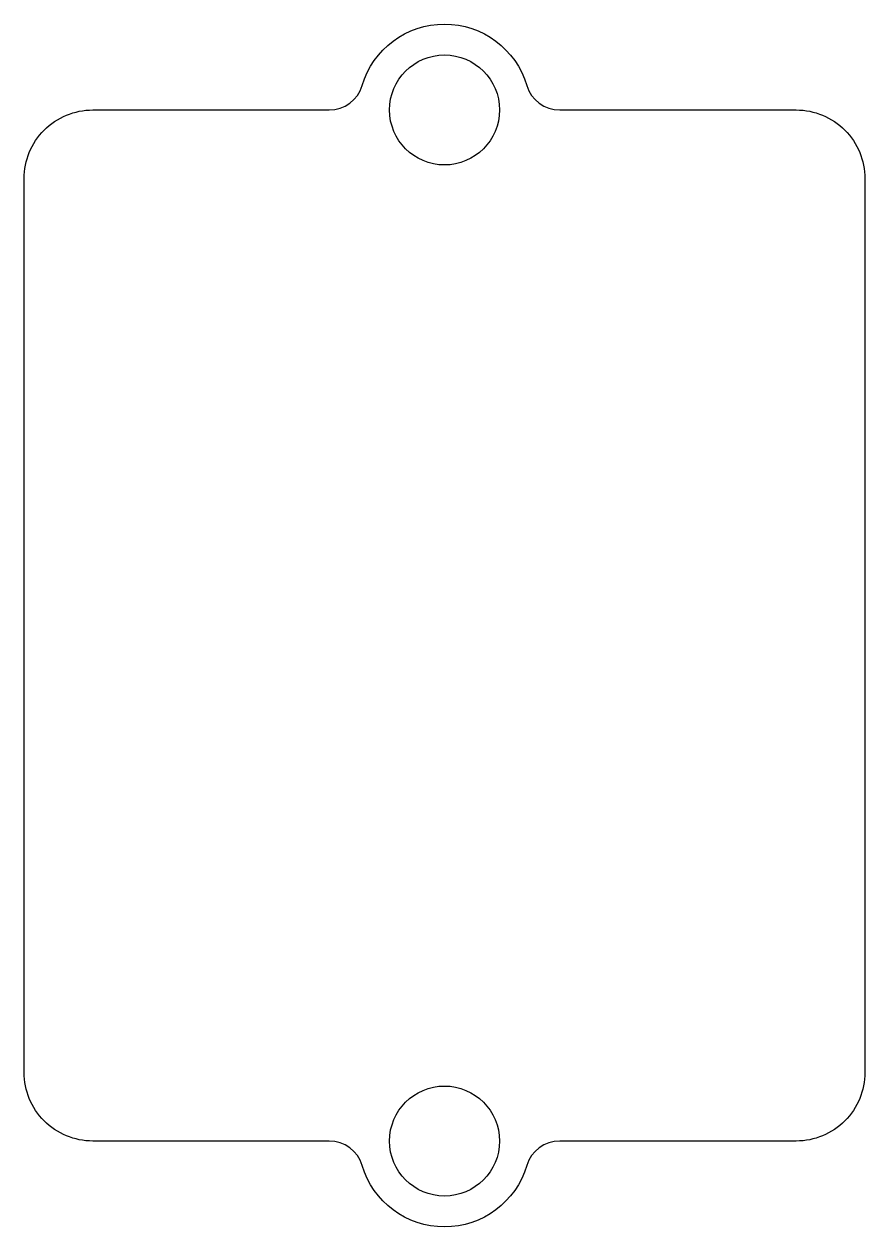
# Model space of a CAD drawing. Header units: millimetres. Extents: x -56.5 to -32.1, y -17.5 to 17.5.
import ezdxf

# ---------------------------------------------------------------- set-up
doc = ezdxf.new("R2010")
doc.units = ezdxf.units.MM
doc.layers.get('0').update_dxf_attribs({"linetype": 'CONTINUOUS'})

msp = doc.modelspace()

# ---------------------------------------------------------------- linework, layer by layer
msp.add_lwpolyline([(-54.53, 15), (-47.647, 15, 0.331679), (-46.689, 15.714, -0.745356), (-41.898, 15.714, 0.331679), (-40.939, 15), (-34.056, 15, -0.414214), (-32.056, 13), (-32.056, -13, -0.414214), (-34.056, -15), (-40.939, -15, 0.331679), (-41.898, -15.714, -0.745356), (-46.689, -15.714, 0.331679), (-47.647, -15), (-54.53, -15, -0.414214), (-56.53, -13), (-56.53, 13, -0.414214)], format="xyb", close=True)
for centre in [(-44.293, 15), (-44.293, -15)]:
    msp.add_circle(centre, 1.6)

doc.saveas('drawing.dxf')
